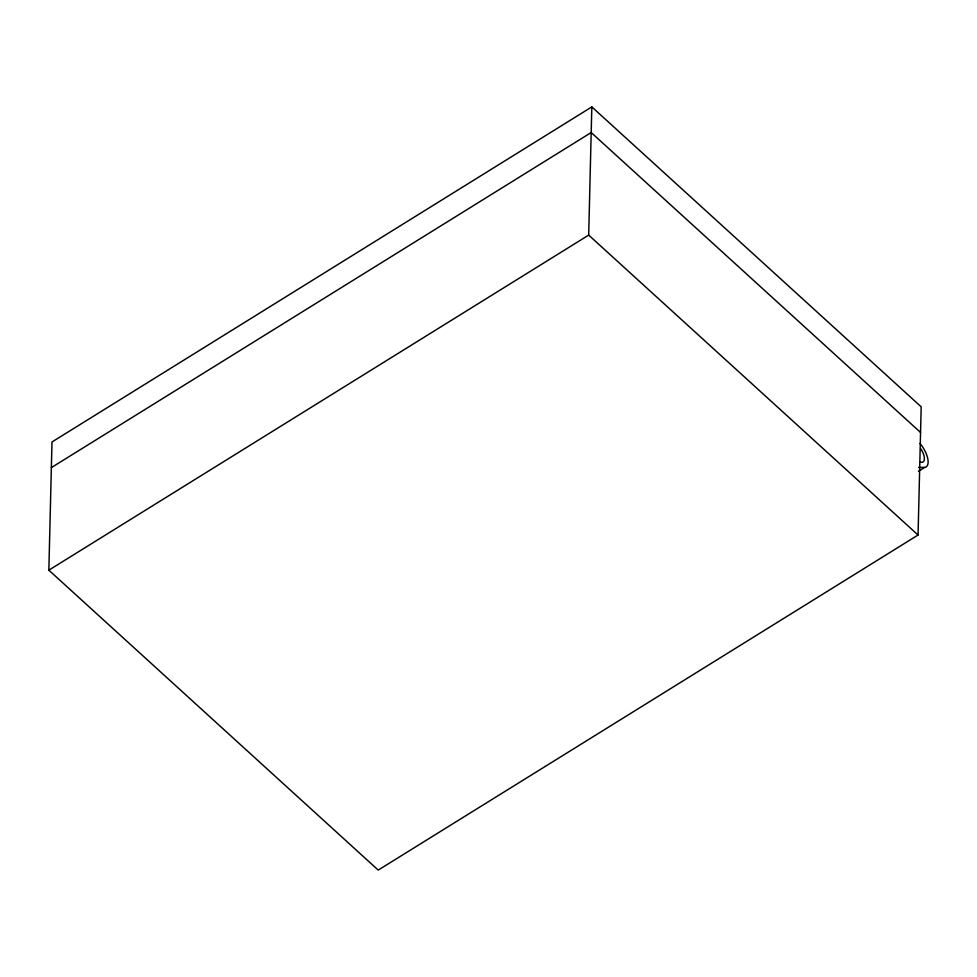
<?xml version="1.0" encoding="UTF-8"?>
<svg xmlns="http://www.w3.org/2000/svg" width="977" height="977" viewBox="0 0 977 977"><rect width="100%" height="100%" fill="white"/><g stroke="black" fill="none" stroke-linecap="round" stroke-linejoin="round"><path stroke-width="1.47" d="M48.85 570.177L51.989 441.97L591.818 106.908L921.189 406.823L918.05 535.03L378.221 870.092L48.85 570.177L588.691 235.103L591.818 106.908M51.354 467.617L591.195 132.542L920.566 432.469M918.417 471.293L924.645 467.421A17.562 7.572 58.2 0 0 920.065 443.521M918.6 467.409L924.645 467.421M588.691 235.103L918.05 535.03M920.798 448.773A11.7 5.044 58.2 0 1 920.468 462.097"/></g></svg>
